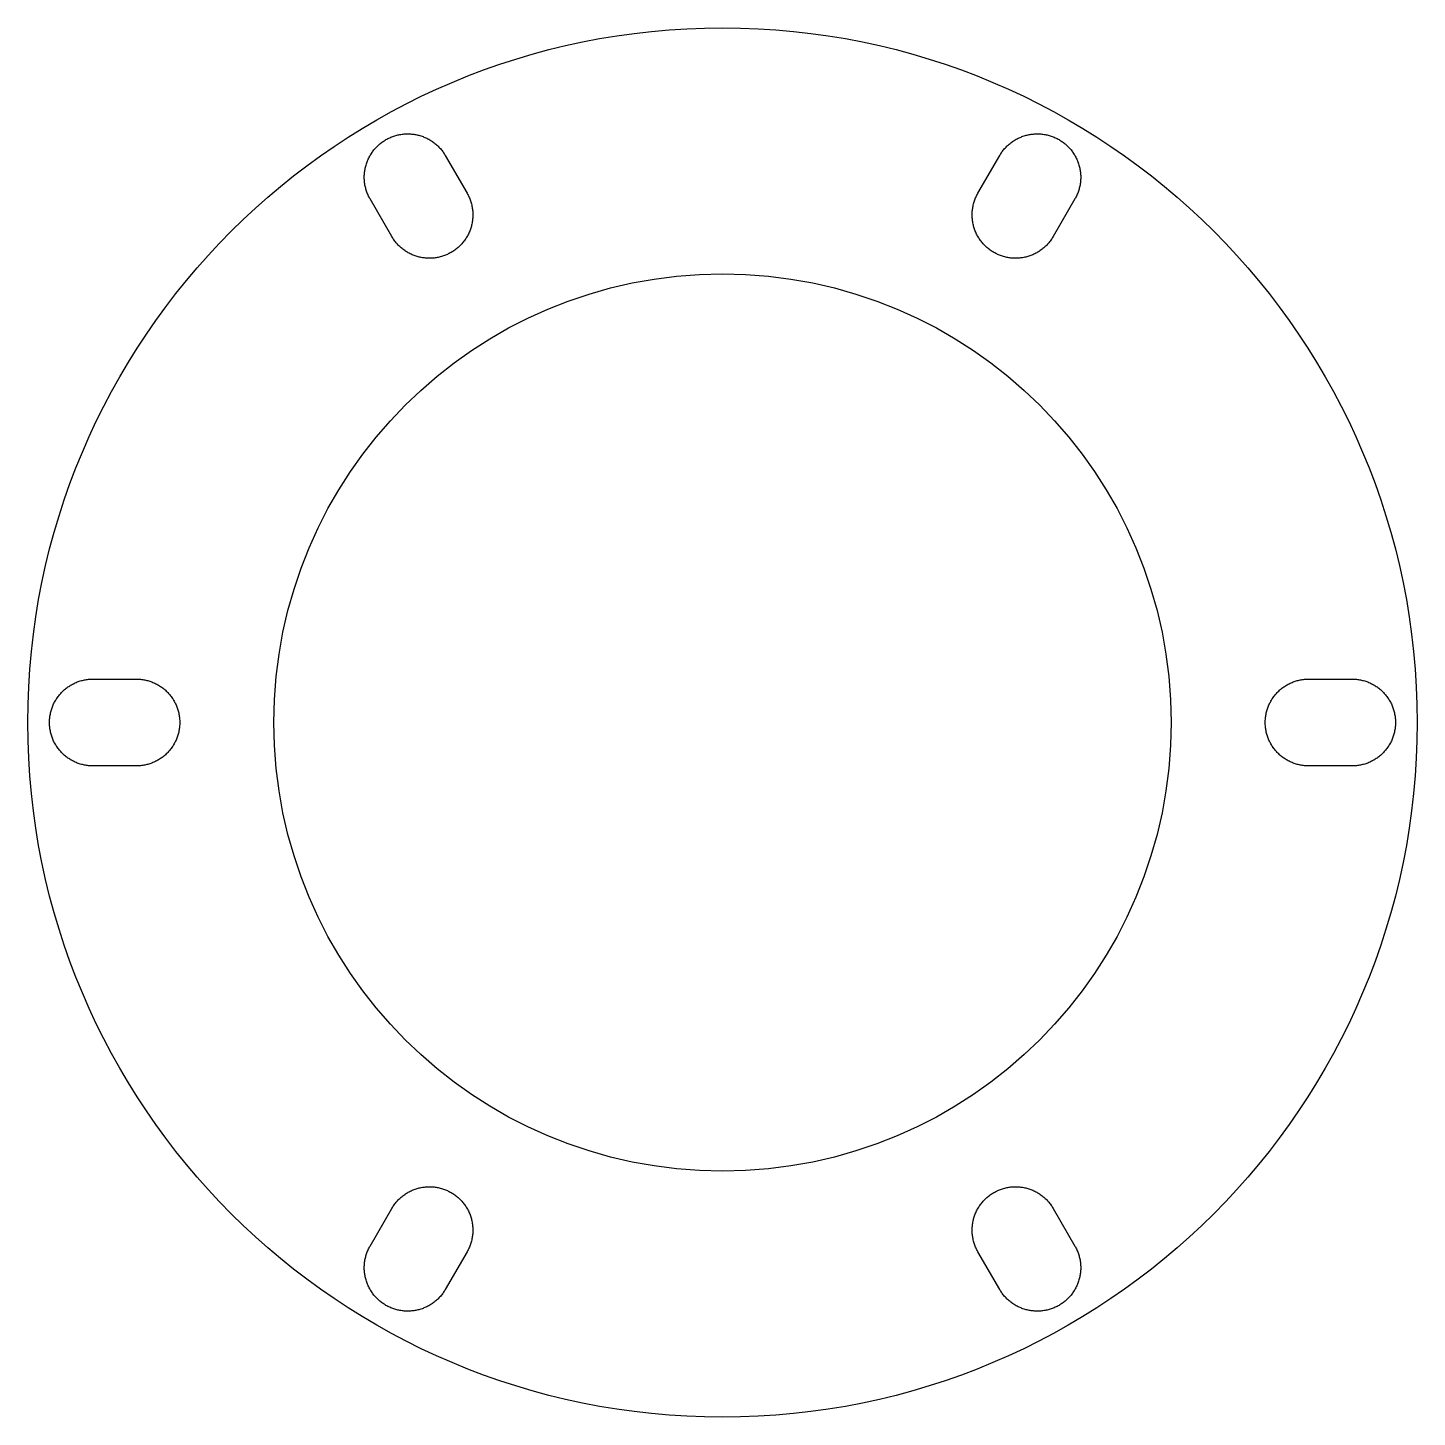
# Model space of a CAD drawing. Header units: millimetres. Extents: x -48 to 48, y -48 to 48.
import ezdxf

# ---------------------------------------------------------------- set-up
doc = ezdxf.new("R2010")
doc.units = ezdxf.units.MM
doc.layers.add('CONTORNO', color=5, linetype='CONTINUOUS')
doc.layers.add('RANURAS', color=1, linetype='CONTINUOUS')

msp = doc.modelspace()

# ---------------------------------------------------------------- linework, layer by layer
at = {"layer": 'CONTORNO'}
for radius in [48, 31]:
    msp.add_circle((0, 0), radius, dxfattribs=at)
at = {"layer": 'RANURAS'}
for points in [[(-24.348, 36.172), (-24.384, 36.236), (-24.419, 36.301), (-24.451, 36.367), (-24.483, 36.434), (-24.512, 36.501), (-24.54, 36.57), (-24.566, 36.638), (-24.591, 36.708), (-24.614, 36.778), (-24.635, 36.848), (-24.654, 36.919), (-24.672, 36.991), (-24.687, 37.063), (-24.702, 37.135), (-24.714, 37.208), (-24.724, 37.281), (-24.733, 37.354), (-24.74, 37.427), (-24.745, 37.5), (-24.748, 37.574), (-24.75, 37.648), (-24.75, 37.721), (-24.747, 37.795), (-24.744, 37.868), (-24.738, 37.942), (-24.73, 38.015), (-24.721, 38.088), (-24.71, 38.161), (-24.697, 38.233), (-24.682, 38.305), (-24.666, 38.377), (-24.648, 38.449), (-24.628, 38.519), (-24.606, 38.59), (-24.583, 38.66), (-24.558, 38.729), (-24.531, 38.797), (-24.502, 38.865), (-24.472, 38.933), (-24.441, 38.999), (-24.407, 39.065), (-24.372, 39.129), (-24.336, 39.193), (-24.298, 39.256), (-24.258, 39.318), (-24.217, 39.379), (-24.174, 39.439), (-24.13, 39.498), (-24.085, 39.556), (-24.038, 39.613), (-23.989, 39.669), (-23.94, 39.723), (-23.889, 39.776), (-23.836, 39.828), (-23.783, 39.878), (-23.728, 39.928), (-23.672, 39.975), (-23.615, 40.022), (-23.557, 40.067), (-23.497, 40.111), (-23.437, 40.153), (-23.376, 40.193), (-23.313, 40.233), (-23.25, 40.27), (-23.186, 40.306), (-23.121, 40.341), (-23.055, 40.373), (-22.988, 40.405), (-22.921, 40.434), (-22.853, 40.462), (-22.784, 40.488), (-22.714, 40.513), (-22.644, 40.536), (-22.574, 40.557), (-22.503, 40.576), (-22.431, 40.594), (-22.359, 40.61), (-22.287, 40.624), (-22.214, 40.636), (-22.142, 40.646), (-22.068, 40.655), (-21.995, 40.662), (-21.922, 40.667), (-21.848, 40.67), (-21.775, 40.672), (-21.701, 40.672), (-21.627, 40.67), (-21.554, 40.666), (-21.48, 40.66), (-21.407, 40.652), (-21.334, 40.643), (-21.261, 40.632), (-21.189, 40.619), (-21.117, 40.604), (-21.045, 40.588), (-20.974, 40.57), (-20.903, 40.55), (-20.832, 40.528), (-20.762, 40.505), (-20.693, 40.48), (-20.625, 40.453), (-20.557, 40.425), (-20.49, 40.394), (-20.423, 40.363), (-20.358, 40.329), (-20.293, 40.294), (-20.229, 40.258), (-20.166, 40.22), (-20.104, 40.18), (-20.043, 40.139), (-19.983, 40.096), (-19.924, 40.052), (-19.866, 40.007), (-19.809, 39.96), (-19.754, 39.911), (-19.699, 39.862), (-19.646, 39.811), (-19.594, 39.758), (-19.544, 39.705), (-19.494, 39.65), (-19.447, 39.594), (-19.4, 39.537), (-19.355, 39.479), (-19.311, 39.42), (-19.269, 39.359), (-19.229, 39.298), (-19.19, 39.235), (-19.152, 39.172), (-17.652, 36.574), (-17.616, 36.51), (-17.581, 36.445), (-17.549, 36.379), (-17.517, 36.312), (-17.488, 36.245), (-17.46, 36.177), (-17.434, 36.108), (-17.409, 36.038), (-17.386, 35.968), (-17.365, 35.898), (-17.346, 35.827), (-17.328, 35.755), (-17.313, 35.683), (-17.298, 35.611), (-17.286, 35.538), (-17.276, 35.466), (-17.267, 35.392), (-17.26, 35.319), (-17.255, 35.246), (-17.252, 35.172), (-17.25, 35.099), (-17.25, 35.025), (-17.253, 34.951), (-17.256, 34.878), (-17.262, 34.804), (-17.27, 34.731), (-17.279, 34.658), (-17.29, 34.585), (-17.303, 34.513), (-17.318, 34.441), (-17.334, 34.369), (-17.352, 34.298), (-17.372, 34.227), (-17.394, 34.156), (-17.417, 34.087), (-17.442, 34.017), (-17.469, 33.949), (-17.498, 33.881), (-17.528, 33.814), (-17.559, 33.747), (-17.593, 33.682), (-17.628, 33.617), (-17.664, 33.553), (-17.702, 33.49), (-17.742, 33.428), (-17.783, 33.367), (-17.826, 33.307), (-17.87, 33.248), (-17.915, 33.19), (-17.962, 33.133), (-18.011, 33.078), (-18.06, 33.023), (-18.111, 32.97), (-18.164, 32.918), (-18.217, 32.868), (-18.272, 32.819), (-18.328, 32.771), (-18.385, 32.724), (-18.443, 32.679), (-18.503, 32.635), (-18.563, 32.593), (-18.624, 32.553), (-18.687, 32.514), (-18.75, 32.476), (-18.814, 32.44), (-18.879, 32.405), (-18.945, 32.373), (-19.012, 32.341), (-19.079, 32.312), (-19.147, 32.284), (-19.216, 32.258), (-19.286, 32.233), (-19.356, 32.21), (-19.426, 32.189), (-19.497, 32.17), (-19.569, 32.152), (-19.641, 32.137), (-19.713, 32.122), (-19.786, 32.11), (-19.858, 32.1), (-19.932, 32.091), (-20.005, 32.084), (-20.078, 32.079), (-20.152, 32.076), (-20.225, 32.074), (-20.299, 32.074), (-20.373, 32.077), (-20.446, 32.08), (-20.52, 32.086), (-20.593, 32.094), (-20.666, 32.103), (-20.739, 32.114), (-20.811, 32.127), (-20.883, 32.142), (-20.955, 32.158), (-21.026, 32.176), (-21.097, 32.196), (-21.168, 32.218), (-21.238, 32.241), (-21.307, 32.266), (-21.375, 32.293), (-21.443, 32.322), (-21.51, 32.352), (-21.577, 32.383), (-21.642, 32.417), (-21.707, 32.452), (-21.771, 32.488), (-21.834, 32.526), (-21.896, 32.566), (-21.957, 32.607), (-22.017, 32.65), (-22.076, 32.694), (-22.134, 32.74), (-22.191, 32.786), (-22.246, 32.835), (-22.301, 32.884), (-22.354, 32.935), (-22.406, 32.988), (-22.456, 33.041), (-22.506, 33.096), (-22.553, 33.152), (-22.6, 33.209), (-22.645, 33.267), (-22.689, 33.327), (-22.731, 33.387), (-22.771, 33.448), (-22.81, 33.511), (-22.848, 33.574)], [(19.152, 39.172), (19.19, 39.235), (19.229, 39.298), (19.269, 39.359), (19.311, 39.42), (19.355, 39.479), (19.4, 39.537), (19.447, 39.594), (19.494, 39.65), (19.544, 39.705), (19.594, 39.758), (19.646, 39.811), (19.699, 39.862), (19.754, 39.911), (19.809, 39.96), (19.866, 40.007), (19.924, 40.052), (19.983, 40.096), (20.043, 40.139), (20.104, 40.18), (20.166, 40.22), (20.229, 40.258), (20.293, 40.294), (20.358, 40.329), (20.423, 40.363), (20.49, 40.394), (20.557, 40.425), (20.625, 40.453), (20.693, 40.48), (20.762, 40.505), (20.832, 40.528), (20.903, 40.55), (20.974, 40.57), (21.045, 40.588), (21.117, 40.604), (21.189, 40.619), (21.261, 40.632), (21.334, 40.643), (21.407, 40.652), (21.48, 40.66), (21.554, 40.666), (21.627, 40.67), (21.701, 40.672), (21.775, 40.672), (21.848, 40.67), (21.922, 40.667), (21.995, 40.662), (22.068, 40.655), (22.142, 40.646), (22.214, 40.636), (22.287, 40.624), (22.359, 40.61), (22.431, 40.594), (22.503, 40.576), (22.574, 40.557), (22.644, 40.536), (22.714, 40.513), (22.784, 40.488), (22.853, 40.462), (22.921, 40.434), (22.988, 40.405), (23.055, 40.373), (23.121, 40.341), (23.186, 40.306), (23.25, 40.27), (23.313, 40.233), (23.376, 40.193), (23.437, 40.153), (23.497, 40.111), (23.557, 40.067), (23.615, 40.022), (23.672, 39.975), (23.728, 39.928), (23.783, 39.878), (23.836, 39.828), (23.889, 39.776), (23.94, 39.723), (23.989, 39.669), (24.038, 39.613), (24.085, 39.556), (24.13, 39.498), (24.174, 39.439), (24.217, 39.379), (24.258, 39.318), (24.298, 39.256), (24.336, 39.193), (24.372, 39.129), (24.407, 39.065), (24.441, 38.999), (24.472, 38.933), (24.502, 38.865), (24.531, 38.797), (24.558, 38.729), (24.583, 38.66), (24.606, 38.59), (24.628, 38.519), (24.648, 38.449), (24.666, 38.377), (24.682, 38.305), (24.697, 38.233), (24.71, 38.161), (24.721, 38.088), (24.73, 38.015), (24.738, 37.942), (24.744, 37.868), (24.747, 37.795), (24.75, 37.721), (24.75, 37.648), (24.748, 37.574), (24.745, 37.5), (24.74, 37.427), (24.733, 37.354), (24.724, 37.281), (24.714, 37.208), (24.702, 37.135), (24.687, 37.063), (24.672, 36.991), (24.654, 36.919), (24.635, 36.848), (24.614, 36.778), (24.591, 36.708), (24.566, 36.638), (24.54, 36.57), (24.512, 36.501), (24.483, 36.434), (24.451, 36.367), (24.419, 36.301), (24.384, 36.236), (24.348, 36.172), (22.848, 33.574), (22.81, 33.511), (22.771, 33.448), (22.731, 33.387), (22.689, 33.327), (22.645, 33.267), (22.6, 33.209), (22.553, 33.152), (22.506, 33.096), (22.456, 33.041), (22.406, 32.988), (22.354, 32.935), (22.301, 32.884), (22.246, 32.835), (22.191, 32.786), (22.134, 32.74), (22.076, 32.694), (22.017, 32.65), (21.957, 32.607), (21.896, 32.566), (21.834, 32.526), (21.771, 32.488), (21.707, 32.452), (21.642, 32.417), (21.577, 32.383), (21.51, 32.352), (21.443, 32.322), (21.375, 32.293), (21.307, 32.266), (21.238, 32.241), (21.168, 32.218), (21.097, 32.196), (21.026, 32.176), (20.955, 32.158), (20.883, 32.142), (20.811, 32.127), (20.739, 32.114), (20.666, 32.103), (20.593, 32.094), (20.52, 32.086), (20.446, 32.08), (20.373, 32.077), (20.299, 32.074), (20.225, 32.074), (20.152, 32.076), (20.078, 32.079), (20.005, 32.084), (19.932, 32.091), (19.858, 32.1), (19.786, 32.11), (19.713, 32.122), (19.641, 32.137), (19.569, 32.152), (19.497, 32.17), (19.426, 32.189), (19.356, 32.21), (19.286, 32.233), (19.216, 32.258), (19.147, 32.284), (19.079, 32.312), (19.012, 32.341), (18.945, 32.373), (18.879, 32.405), (18.814, 32.44), (18.75, 32.476), (18.687, 32.514), (18.624, 32.553), (18.563, 32.593), (18.503, 32.635), (18.443, 32.679), (18.385, 32.724), (18.328, 32.771), (18.272, 32.819), (18.217, 32.868), (18.164, 32.918), (18.111, 32.97), (18.06, 33.023), (18.011, 33.078), (17.962, 33.133), (17.915, 33.19), (17.87, 33.248), (17.826, 33.307), (17.783, 33.367), (17.742, 33.428), (17.702, 33.49), (17.664, 33.553), (17.628, 33.617), (17.593, 33.682), (17.559, 33.747), (17.528, 33.814), (17.498, 33.881), (17.469, 33.949), (17.442, 34.017), (17.417, 34.087), (17.394, 34.156), (17.372, 34.227), (17.352, 34.298), (17.334, 34.369), (17.318, 34.441), (17.303, 34.513), (17.29, 34.585), (17.279, 34.658), (17.27, 34.731), (17.262, 34.804), (17.256, 34.878), (17.253, 34.951), (17.25, 35.025), (17.25, 35.099), (17.252, 35.172), (17.255, 35.246), (17.26, 35.319), (17.267, 35.392), (17.276, 35.466), (17.286, 35.538), (17.298, 35.611), (17.313, 35.683), (17.328, 35.755), (17.346, 35.827), (17.365, 35.898), (17.386, 35.968), (17.409, 36.038), (17.434, 36.108), (17.46, 36.177), (17.488, 36.245), (17.517, 36.312), (17.549, 36.379), (17.581, 36.445), (17.616, 36.51), (17.652, 36.574)], [(-43.5, -3), (-43.574, -2.999), (-43.647, -2.996), (-43.721, -2.992), (-43.794, -2.986), (-43.867, -2.977), (-43.94, -2.968), (-44.013, -2.956), (-44.085, -2.942), (-44.157, -2.927), (-44.229, -2.91), (-44.3, -2.891), (-44.371, -2.871), (-44.441, -2.849), (-44.511, -2.825), (-44.58, -2.799), (-44.648, -2.772), (-44.716, -2.743), (-44.783, -2.712), (-44.849, -2.68), (-44.914, -2.646), (-44.979, -2.61), (-45.042, -2.573), (-45.105, -2.535), (-45.167, -2.494), (-45.227, -2.453), (-45.287, -2.41), (-45.346, -2.365), (-45.403, -2.319), (-45.46, -2.272), (-45.515, -2.223), (-45.569, -2.173), (-45.621, -2.121), (-45.673, -2.069), (-45.723, -2.015), (-45.772, -1.96), (-45.819, -1.903), (-45.865, -1.846), (-45.91, -1.787), (-45.953, -1.727), (-45.994, -1.667), (-46.035, -1.605), (-46.073, -1.542), (-46.11, -1.479), (-46.146, -1.414), (-46.18, -1.349), (-46.212, -1.283), (-46.243, -1.216), (-46.272, -1.148), (-46.299, -1.08), (-46.325, -1.011), (-46.349, -0.941), (-46.371, -0.871), (-46.391, -0.8), (-46.41, -0.729), (-46.427, -0.657), (-46.442, -0.585), (-46.456, -0.513), (-46.468, -0.44), (-46.477, -0.367), (-46.486, -0.294), (-46.492, -0.221), (-46.496, -0.147), (-46.499, -0.074), (-46.5, 0), (-46.499, 0.074), (-46.496, 0.147), (-46.492, 0.221), (-46.486, 0.294), (-46.477, 0.367), (-46.468, 0.44), (-46.456, 0.513), (-46.442, 0.585), (-46.427, 0.657), (-46.41, 0.729), (-46.391, 0.8), (-46.371, 0.871), (-46.349, 0.941), (-46.325, 1.011), (-46.299, 1.08), (-46.272, 1.148), (-46.243, 1.216), (-46.212, 1.283), (-46.18, 1.349), (-46.146, 1.414), (-46.11, 1.479), (-46.073, 1.542), (-46.035, 1.605), (-45.994, 1.667), (-45.953, 1.727), (-45.91, 1.787), (-45.865, 1.846), (-45.819, 1.903), (-45.772, 1.96), (-45.723, 2.015), (-45.673, 2.069), (-45.621, 2.121), (-45.569, 2.173), (-45.515, 2.223), (-45.46, 2.272), (-45.403, 2.319), (-45.346, 2.365), (-45.287, 2.41), (-45.227, 2.453), (-45.167, 2.494), (-45.105, 2.535), (-45.042, 2.573), (-44.979, 2.61), (-44.914, 2.646), (-44.849, 2.68), (-44.783, 2.712), (-44.716, 2.743), (-44.648, 2.772), (-44.58, 2.799), (-44.511, 2.825), (-44.441, 2.849), (-44.371, 2.871), (-44.3, 2.891), (-44.229, 2.91), (-44.157, 2.927), (-44.085, 2.942), (-44.013, 2.956), (-43.94, 2.968), (-43.867, 2.977), (-43.794, 2.986), (-43.721, 2.992), (-43.647, 2.996), (-43.574, 2.999), (-43.5, 3), (-40.5, 3), (-40.426, 2.999), (-40.353, 2.996), (-40.279, 2.992), (-40.206, 2.986), (-40.133, 2.977), (-40.06, 2.968), (-39.987, 2.956), (-39.915, 2.942), (-39.843, 2.927), (-39.771, 2.91), (-39.7, 2.891), (-39.629, 2.871), (-39.559, 2.849), (-39.489, 2.825), (-39.42, 2.799), (-39.352, 2.772), (-39.284, 2.743), (-39.217, 2.712), (-39.151, 2.68), (-39.086, 2.646), (-39.021, 2.61), (-38.958, 2.573), (-38.895, 2.535), (-38.833, 2.494), (-38.773, 2.453), (-38.713, 2.41), (-38.654, 2.365), (-38.597, 2.319), (-38.54, 2.272), (-38.485, 2.223), (-38.431, 2.173), (-38.379, 2.121), (-38.327, 2.069), (-38.277, 2.015), (-38.228, 1.96), (-38.181, 1.903), (-38.135, 1.846), (-38.09, 1.787), (-38.047, 1.727), (-38.006, 1.667), (-37.965, 1.605), (-37.927, 1.542), (-37.89, 1.479), (-37.854, 1.414), (-37.82, 1.349), (-37.788, 1.283), (-37.757, 1.216), (-37.728, 1.148), (-37.701, 1.08), (-37.675, 1.011), (-37.651, 0.941), (-37.629, 0.871), (-37.609, 0.8), (-37.59, 0.729), (-37.573, 0.657), (-37.558, 0.585), (-37.544, 0.513), (-37.532, 0.44), (-37.523, 0.367), (-37.514, 0.294), (-37.508, 0.221), (-37.504, 0.147), (-37.501, 0.074), (-37.5, 0), (-37.501, -0.074), (-37.504, -0.147), (-37.508, -0.221), (-37.514, -0.294), (-37.523, -0.367), (-37.532, -0.44), (-37.544, -0.513), (-37.558, -0.585), (-37.573, -0.657), (-37.59, -0.729), (-37.609, -0.8), (-37.629, -0.871), (-37.651, -0.941), (-37.675, -1.011), (-37.701, -1.08), (-37.728, -1.148), (-37.757, -1.216), (-37.788, -1.283), (-37.82, -1.349), (-37.854, -1.414), (-37.89, -1.479), (-37.927, -1.542), (-37.965, -1.605), (-38.006, -1.667), (-38.047, -1.727), (-38.09, -1.787), (-38.135, -1.846), (-38.181, -1.903), (-38.228, -1.96), (-38.277, -2.015), (-38.327, -2.069), (-38.379, -2.121), (-38.431, -2.173), (-38.485, -2.223), (-38.54, -2.272), (-38.597, -2.319), (-38.654, -2.365), (-38.713, -2.41), (-38.773, -2.453), (-38.833, -2.494), (-38.895, -2.535), (-38.958, -2.573), (-39.021, -2.61), (-39.086, -2.646), (-39.151, -2.68), (-39.217, -2.712), (-39.284, -2.743), (-39.352, -2.772), (-39.42, -2.799), (-39.489, -2.825), (-39.559, -2.849), (-39.629, -2.871), (-39.7, -2.891), (-39.771, -2.91), (-39.843, -2.927), (-39.915, -2.942), (-39.987, -2.956), (-40.06, -2.968), (-40.133, -2.977), (-40.206, -2.986), (-40.279, -2.992), (-40.353, -2.996), (-40.426, -2.999), (-40.5, -3)], [(43.5, 3), (43.574, 2.999), (43.647, 2.996), (43.721, 2.992), (43.794, 2.986), (43.867, 2.977), (43.94, 2.968), (44.013, 2.956), (44.085, 2.942), (44.157, 2.927), (44.229, 2.91), (44.3, 2.891), (44.371, 2.871), (44.441, 2.849), (44.511, 2.825), (44.58, 2.799), (44.648, 2.772), (44.716, 2.743), (44.783, 2.712), (44.849, 2.68), (44.914, 2.646), (44.979, 2.61), (45.042, 2.573), (45.105, 2.535), (45.167, 2.494), (45.227, 2.453), (45.287, 2.41), (45.346, 2.365), (45.403, 2.319), (45.46, 2.272), (45.515, 2.223), (45.569, 2.173), (45.621, 2.121), (45.673, 2.069), (45.723, 2.015), (45.772, 1.96), (45.819, 1.903), (45.865, 1.846), (45.91, 1.787), (45.953, 1.727), (45.994, 1.667), (46.035, 1.605), (46.073, 1.542), (46.11, 1.479), (46.146, 1.414), (46.18, 1.349), (46.212, 1.283), (46.243, 1.216), (46.272, 1.148), (46.299, 1.08), (46.325, 1.011), (46.349, 0.941), (46.371, 0.871), (46.391, 0.8), (46.41, 0.729), (46.427, 0.657), (46.442, 0.585), (46.456, 0.513), (46.468, 0.44), (46.477, 0.367), (46.486, 0.294), (46.492, 0.221), (46.496, 0.147), (46.499, 0.074), (46.5, 0), (46.499, -0.074), (46.496, -0.147), (46.492, -0.221), (46.486, -0.294), (46.477, -0.367), (46.468, -0.44), (46.456, -0.513), (46.442, -0.585), (46.427, -0.657), (46.41, -0.729), (46.391, -0.8), (46.371, -0.871), (46.349, -0.941), (46.325, -1.011), (46.299, -1.08), (46.272, -1.148), (46.243, -1.216), (46.212, -1.283), (46.18, -1.349), (46.146, -1.414), (46.11, -1.479), (46.073, -1.542), (46.035, -1.605), (45.994, -1.667), (45.953, -1.727), (45.91, -1.787), (45.865, -1.846), (45.819, -1.903), (45.772, -1.96), (45.723, -2.015), (45.673, -2.069), (45.621, -2.121), (45.569, -2.173), (45.515, -2.223), (45.46, -2.272), (45.403, -2.319), (45.346, -2.365), (45.287, -2.41), (45.227, -2.453), (45.167, -2.494), (45.105, -2.535), (45.042, -2.573), (44.979, -2.61), (44.914, -2.646), (44.849, -2.68), (44.783, -2.712), (44.716, -2.743), (44.648, -2.772), (44.58, -2.799), (44.511, -2.825), (44.441, -2.849), (44.371, -2.871), (44.3, -2.891), (44.229, -2.91), (44.157, -2.927), (44.085, -2.942), (44.013, -2.956), (43.94, -2.968), (43.867, -2.977), (43.794, -2.986), (43.721, -2.992), (43.647, -2.996), (43.574, -2.999), (43.5, -3), (40.5, -3), (40.426, -2.999), (40.353, -2.996), (40.279, -2.992), (40.206, -2.986), (40.133, -2.977), (40.06, -2.968), (39.987, -2.956), (39.915, -2.942), (39.843, -2.927), (39.771, -2.91), (39.7, -2.891), (39.629, -2.871), (39.559, -2.849), (39.489, -2.825), (39.42, -2.799), (39.352, -2.772), (39.284, -2.743), (39.217, -2.712), (39.151, -2.68), (39.086, -2.646), (39.021, -2.61), (38.958, -2.573), (38.895, -2.535), (38.833, -2.494), (38.773, -2.453), (38.713, -2.41), (38.654, -2.365), (38.597, -2.319), (38.54, -2.272), (38.485, -2.223), (38.431, -2.173), (38.379, -2.121), (38.327, -2.069), (38.277, -2.015), (38.228, -1.96), (38.181, -1.903), (38.135, -1.846), (38.09, -1.787), (38.047, -1.727), (38.006, -1.667), (37.965, -1.605), (37.927, -1.542), (37.89, -1.479), (37.854, -1.414), (37.82, -1.349), (37.788, -1.283), (37.757, -1.216), (37.728, -1.148), (37.701, -1.08), (37.675, -1.011), (37.651, -0.941), (37.629, -0.871), (37.609, -0.8), (37.59, -0.729), (37.573, -0.657), (37.558, -0.585), (37.544, -0.513), (37.532, -0.44), (37.523, -0.367), (37.514, -0.294), (37.508, -0.221), (37.504, -0.147), (37.501, -0.074), (37.5, 0), (37.501, 0.074), (37.504, 0.147), (37.508, 0.221), (37.514, 0.294), (37.523, 0.367), (37.532, 0.44), (37.544, 0.513), (37.558, 0.585), (37.573, 0.657), (37.59, 0.729), (37.609, 0.8), (37.629, 0.871), (37.651, 0.941), (37.675, 1.011), (37.701, 1.08), (37.728, 1.148), (37.757, 1.216), (37.788, 1.283), (37.82, 1.349), (37.854, 1.414), (37.89, 1.479), (37.927, 1.542), (37.965, 1.605), (38.006, 1.667), (38.047, 1.727), (38.09, 1.787), (38.135, 1.846), (38.181, 1.903), (38.228, 1.96), (38.277, 2.015), (38.327, 2.069), (38.379, 2.121), (38.431, 2.173), (38.485, 2.223), (38.54, 2.272), (38.597, 2.319), (38.654, 2.365), (38.713, 2.41), (38.773, 2.453), (38.833, 2.494), (38.895, 2.535), (38.958, 2.573), (39.021, 2.61), (39.086, 2.646), (39.151, 2.68), (39.217, 2.712), (39.284, 2.743), (39.352, 2.772), (39.42, 2.799), (39.489, 2.825), (39.559, 2.849), (39.629, 2.871), (39.7, 2.891), (39.771, 2.91), (39.843, 2.927), (39.915, 2.942), (39.987, 2.956), (40.06, 2.968), (40.133, 2.977), (40.206, 2.986), (40.279, 2.992), (40.353, 2.996), (40.426, 2.999), (40.5, 3)], [(-19.152, -39.172), (-19.19, -39.235), (-19.229, -39.298), (-19.269, -39.359), (-19.311, -39.42), (-19.355, -39.479), (-19.4, -39.537), (-19.447, -39.594), (-19.494, -39.65), (-19.544, -39.705), (-19.594, -39.758), (-19.646, -39.811), (-19.699, -39.862), (-19.754, -39.911), (-19.809, -39.96), (-19.866, -40.007), (-19.924, -40.052), (-19.983, -40.096), (-20.043, -40.139), (-20.104, -40.18), (-20.166, -40.22), (-20.229, -40.258), (-20.293, -40.294), (-20.358, -40.329), (-20.423, -40.363), (-20.49, -40.394), (-20.557, -40.425), (-20.625, -40.453), (-20.693, -40.48), (-20.762, -40.505), (-20.832, -40.528), (-20.903, -40.55), (-20.974, -40.57), (-21.045, -40.588), (-21.117, -40.604), (-21.189, -40.619), (-21.261, -40.632), (-21.334, -40.643), (-21.407, -40.652), (-21.48, -40.66), (-21.554, -40.666), (-21.627, -40.67), (-21.701, -40.672), (-21.775, -40.672), (-21.848, -40.67), (-21.922, -40.667), (-21.995, -40.662), (-22.068, -40.655), (-22.142, -40.646), (-22.214, -40.636), (-22.287, -40.624), (-22.359, -40.61), (-22.431, -40.594), (-22.503, -40.576), (-22.574, -40.557), (-22.644, -40.536), (-22.714, -40.513), (-22.784, -40.488), (-22.853, -40.462), (-22.921, -40.434), (-22.988, -40.405), (-23.055, -40.373), (-23.121, -40.341), (-23.186, -40.306), (-23.25, -40.27), (-23.313, -40.233), (-23.376, -40.193), (-23.437, -40.153), (-23.497, -40.111), (-23.557, -40.067), (-23.615, -40.022), (-23.672, -39.975), (-23.728, -39.928), (-23.783, -39.878), (-23.836, -39.828), (-23.889, -39.776), (-23.94, -39.723), (-23.989, -39.669), (-24.038, -39.613), (-24.085, -39.556), (-24.13, -39.498), (-24.174, -39.439), (-24.217, -39.379), (-24.258, -39.318), (-24.298, -39.256), (-24.336, -39.193), (-24.372, -39.129), (-24.407, -39.065), (-24.441, -38.999), (-24.472, -38.933), (-24.502, -38.865), (-24.531, -38.797), (-24.558, -38.729), (-24.583, -38.66), (-24.606, -38.59), (-24.628, -38.519), (-24.648, -38.449), (-24.666, -38.377), (-24.682, -38.305), (-24.697, -38.233), (-24.71, -38.161), (-24.721, -38.088), (-24.73, -38.015), (-24.738, -37.942), (-24.744, -37.868), (-24.747, -37.795), (-24.75, -37.721), (-24.75, -37.648), (-24.748, -37.574), (-24.745, -37.5), (-24.74, -37.427), (-24.733, -37.354), (-24.724, -37.281), (-24.714, -37.208), (-24.702, -37.135), (-24.687, -37.063), (-24.672, -36.991), (-24.654, -36.919), (-24.635, -36.848), (-24.614, -36.778), (-24.591, -36.708), (-24.566, -36.638), (-24.54, -36.57), (-24.512, -36.501), (-24.483, -36.434), (-24.451, -36.367), (-24.419, -36.301), (-24.384, -36.236), (-24.348, -36.172), (-22.848, -33.574), (-22.81, -33.511), (-22.771, -33.448), (-22.731, -33.387), (-22.689, -33.327), (-22.645, -33.267), (-22.6, -33.209), (-22.553, -33.152), (-22.506, -33.096), (-22.456, -33.041), (-22.406, -32.988), (-22.354, -32.935), (-22.301, -32.884), (-22.246, -32.835), (-22.191, -32.786), (-22.134, -32.74), (-22.076, -32.694), (-22.017, -32.65), (-21.957, -32.607), (-21.896, -32.566), (-21.834, -32.526), (-21.771, -32.488), (-21.707, -32.452), (-21.642, -32.417), (-21.577, -32.383), (-21.51, -32.352), (-21.443, -32.322), (-21.375, -32.293), (-21.307, -32.266), (-21.238, -32.241), (-21.168, -32.218), (-21.097, -32.196), (-21.026, -32.176), (-20.955, -32.158), (-20.883, -32.142), (-20.811, -32.127), (-20.739, -32.114), (-20.666, -32.103), (-20.593, -32.094), (-20.52, -32.086), (-20.446, -32.08), (-20.373, -32.077), (-20.299, -32.074), (-20.225, -32.074), (-20.152, -32.076), (-20.078, -32.079), (-20.005, -32.084), (-19.932, -32.091), (-19.858, -32.1), (-19.786, -32.11), (-19.713, -32.122), (-19.641, -32.137), (-19.569, -32.152), (-19.497, -32.17), (-19.426, -32.189), (-19.356, -32.21), (-19.286, -32.233), (-19.216, -32.258), (-19.147, -32.284), (-19.079, -32.312), (-19.012, -32.341), (-18.945, -32.373), (-18.879, -32.405), (-18.814, -32.44), (-18.75, -32.476), (-18.687, -32.514), (-18.624, -32.553), (-18.563, -32.593), (-18.503, -32.635), (-18.443, -32.679), (-18.385, -32.724), (-18.328, -32.771), (-18.272, -32.819), (-18.217, -32.868), (-18.164, -32.918), (-18.111, -32.97), (-18.06, -33.023), (-18.011, -33.078), (-17.962, -33.133), (-17.915, -33.19), (-17.87, -33.248), (-17.826, -33.307), (-17.783, -33.367), (-17.742, -33.428), (-17.702, -33.49), (-17.664, -33.553), (-17.628, -33.617), (-17.593, -33.682), (-17.559, -33.747), (-17.528, -33.814), (-17.498, -33.881), (-17.469, -33.949), (-17.442, -34.017), (-17.417, -34.087), (-17.394, -34.156), (-17.372, -34.227), (-17.352, -34.298), (-17.334, -34.369), (-17.318, -34.441), (-17.303, -34.513), (-17.29, -34.585), (-17.279, -34.658), (-17.27, -34.731), (-17.262, -34.804), (-17.256, -34.878), (-17.253, -34.951), (-17.25, -35.025), (-17.25, -35.099), (-17.252, -35.172), (-17.255, -35.246), (-17.26, -35.319), (-17.267, -35.392), (-17.276, -35.466), (-17.286, -35.538), (-17.298, -35.611), (-17.313, -35.683), (-17.328, -35.755), (-17.346, -35.827), (-17.365, -35.898), (-17.386, -35.968), (-17.409, -36.038), (-17.434, -36.108), (-17.46, -36.177), (-17.488, -36.245), (-17.517, -36.312), (-17.549, -36.379), (-17.581, -36.445), (-17.616, -36.51), (-17.652, -36.574)], [(24.348, -36.172), (24.384, -36.236), (24.419, -36.301), (24.451, -36.367), (24.483, -36.434), (24.512, -36.501), (24.54, -36.57), (24.566, -36.638), (24.591, -36.708), (24.614, -36.778), (24.635, -36.848), (24.654, -36.919), (24.672, -36.991), (24.687, -37.063), (24.702, -37.135), (24.714, -37.208), (24.724, -37.281), (24.733, -37.354), (24.74, -37.427), (24.745, -37.5), (24.748, -37.574), (24.75, -37.648), (24.75, -37.721), (24.747, -37.795), (24.744, -37.868), (24.738, -37.942), (24.73, -38.015), (24.721, -38.088), (24.71, -38.161), (24.697, -38.233), (24.682, -38.305), (24.666, -38.377), (24.648, -38.449), (24.628, -38.519), (24.606, -38.59), (24.583, -38.66), (24.558, -38.729), (24.531, -38.797), (24.502, -38.865), (24.472, -38.933), (24.441, -38.999), (24.407, -39.065), (24.372, -39.129), (24.336, -39.193), (24.298, -39.256), (24.258, -39.318), (24.217, -39.379), (24.174, -39.439), (24.13, -39.498), (24.085, -39.556), (24.038, -39.613), (23.989, -39.669), (23.94, -39.723), (23.889, -39.776), (23.836, -39.828), (23.783, -39.878), (23.728, -39.928), (23.672, -39.975), (23.615, -40.022), (23.557, -40.067), (23.497, -40.111), (23.437, -40.153), (23.376, -40.193), (23.313, -40.233), (23.25, -40.27), (23.186, -40.306), (23.121, -40.341), (23.055, -40.373), (22.988, -40.405), (22.921, -40.434), (22.853, -40.462), (22.784, -40.488), (22.714, -40.513), (22.644, -40.536), (22.574, -40.557), (22.503, -40.576), (22.431, -40.594), (22.359, -40.61), (22.287, -40.624), (22.214, -40.636), (22.142, -40.646), (22.068, -40.655), (21.995, -40.662), (21.922, -40.667), (21.848, -40.67), (21.775, -40.672), (21.701, -40.672), (21.627, -40.67), (21.554, -40.666), (21.48, -40.66), (21.407, -40.652), (21.334, -40.643), (21.261, -40.632), (21.189, -40.619), (21.117, -40.604), (21.045, -40.588), (20.974, -40.57), (20.903, -40.55), (20.832, -40.528), (20.762, -40.505), (20.693, -40.48), (20.625, -40.453), (20.557, -40.425), (20.49, -40.394), (20.423, -40.363), (20.358, -40.329), (20.293, -40.294), (20.229, -40.258), (20.166, -40.22), (20.104, -40.18), (20.043, -40.139), (19.983, -40.096), (19.924, -40.052), (19.866, -40.007), (19.809, -39.96), (19.754, -39.911), (19.699, -39.862), (19.646, -39.811), (19.594, -39.758), (19.544, -39.705), (19.494, -39.65), (19.447, -39.594), (19.4, -39.537), (19.355, -39.479), (19.311, -39.42), (19.269, -39.359), (19.229, -39.298), (19.19, -39.235), (19.152, -39.172), (17.652, -36.574), (17.616, -36.51), (17.581, -36.445), (17.549, -36.379), (17.517, -36.312), (17.488, -36.245), (17.46, -36.177), (17.434, -36.108), (17.409, -36.038), (17.386, -35.968), (17.365, -35.898), (17.346, -35.827), (17.328, -35.755), (17.313, -35.683), (17.298, -35.611), (17.286, -35.538), (17.276, -35.466), (17.267, -35.392), (17.26, -35.319), (17.255, -35.246), (17.252, -35.172), (17.25, -35.099), (17.25, -35.025), (17.253, -34.951), (17.256, -34.878), (17.262, -34.804), (17.27, -34.731), (17.279, -34.658), (17.29, -34.585), (17.303, -34.513), (17.318, -34.441), (17.334, -34.369), (17.352, -34.298), (17.372, -34.227), (17.394, -34.156), (17.417, -34.087), (17.442, -34.017), (17.469, -33.949), (17.498, -33.881), (17.528, -33.814), (17.559, -33.747), (17.593, -33.682), (17.628, -33.617), (17.664, -33.553), (17.702, -33.49), (17.742, -33.428), (17.783, -33.367), (17.826, -33.307), (17.87, -33.248), (17.915, -33.19), (17.962, -33.133), (18.011, -33.078), (18.06, -33.023), (18.111, -32.97), (18.164, -32.918), (18.217, -32.868), (18.272, -32.819), (18.328, -32.771), (18.385, -32.724), (18.443, -32.679), (18.503, -32.635), (18.563, -32.593), (18.624, -32.553), (18.687, -32.514), (18.75, -32.476), (18.814, -32.44), (18.879, -32.405), (18.945, -32.373), (19.012, -32.341), (19.079, -32.312), (19.147, -32.284), (19.216, -32.258), (19.286, -32.233), (19.356, -32.21), (19.426, -32.189), (19.497, -32.17), (19.569, -32.152), (19.641, -32.137), (19.713, -32.122), (19.786, -32.11), (19.858, -32.1), (19.932, -32.091), (20.005, -32.084), (20.078, -32.079), (20.152, -32.076), (20.225, -32.074), (20.299, -32.074), (20.373, -32.077), (20.446, -32.08), (20.52, -32.086), (20.593, -32.094), (20.666, -32.103), (20.739, -32.114), (20.811, -32.127), (20.883, -32.142), (20.955, -32.158), (21.026, -32.176), (21.097, -32.196), (21.168, -32.218), (21.238, -32.241), (21.307, -32.266), (21.375, -32.293), (21.443, -32.322), (21.51, -32.352), (21.577, -32.383), (21.642, -32.417), (21.707, -32.452), (21.771, -32.488), (21.834, -32.526), (21.896, -32.566), (21.957, -32.607), (22.017, -32.65), (22.076, -32.694), (22.134, -32.74), (22.191, -32.786), (22.246, -32.835), (22.301, -32.884), (22.354, -32.935), (22.406, -32.988), (22.456, -33.041), (22.506, -33.096), (22.553, -33.152), (22.6, -33.209), (22.645, -33.267), (22.689, -33.327), (22.731, -33.387), (22.771, -33.448), (22.81, -33.511), (22.848, -33.574)]]:
    msp.add_lwpolyline(points, close=True, dxfattribs=at)

doc.saveas('drawing.dxf')
